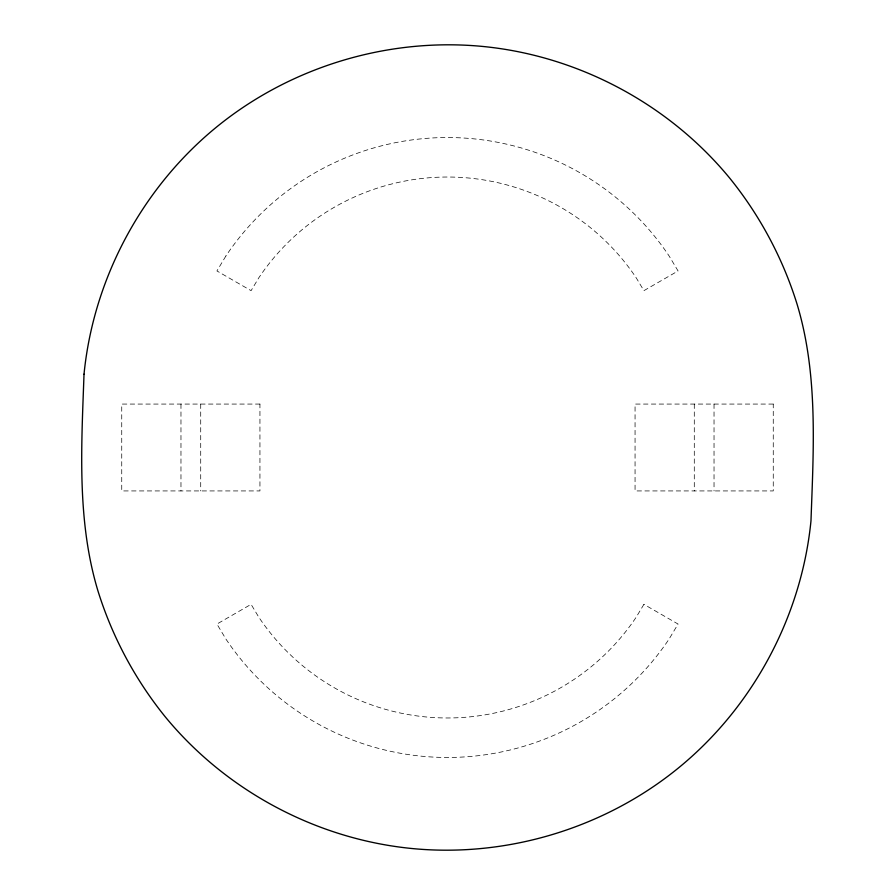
<?xml version="1.0" encoding="UTF-8"?>
<svg xmlns="http://www.w3.org/2000/svg" width="895" height="895" viewBox="0 0 895 895"><rect width="100%" height="100%" fill="white"/><g stroke="black" fill="none" stroke-linecap="round" stroke-linejoin="round"><path stroke-width="0.67" stroke-dasharray="4.47 3.36" d="M714.031 404.07L714.031 490.93M694.285 404.07L694.285 490.93M200.715 404.07L200.715 490.93M180.969 404.07L180.969 490.93M225.887 255.992L216.926 270.95L251.092 290.662L258.722 277.931A227.039 227.039 0 0 1 636.278 277.931L643.908 290.662L678.074 270.95L669.113 255.992A266.531 266.531 0 0 0 225.887 255.992M643.908 604.338L636.278 617.069A227.039 227.039 0 0 1 258.722 617.069L251.092 604.338L216.926 624.05L225.887 639.008A266.531 266.531 0 0 0 669.113 639.008L678.074 624.05L643.908 604.338M259.942 404.07L121.742 404.07L121.742 490.93L259.942 490.93L259.942 404.07M773.258 404.07L635.058 404.07L635.058 490.93L773.258 490.93L773.258 404.07"/><path stroke-width="1.34" d="M84.018 374.188C81.467 446.515 76.746 520.834 97.991 591.036C112.233 636.725 135.089 679.495 165.161 716.716C225.965 790.755 316.36 839.074 411.7 848.494C507.051 857.857 605.132 828.099 679.204 767.339C753.243 706.547 801.562 616.152 810.982 520.812C813.533 448.484 818.254 374.166 797.009 303.964C782.767 258.275 759.911 215.505 729.839 178.284C669.035 104.245 578.64 55.926 483.3 46.506C387.949 37.142 289.868 66.901 215.796 127.661C141.757 188.453 93.438 278.848 84.018 374.188"/></g></svg>
